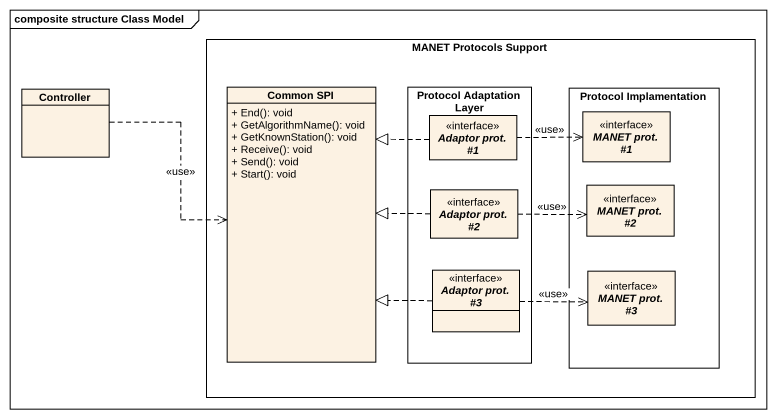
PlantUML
@startuml
mainframe composite structure Class Model
hide circle
hide empty members
skinparam classAttributeIconSize 0
rectangle "MANET Protocols Support" as MANET_Protocols_Support {
  class "Common SPI" as Common_SPI {
    + End(): void
    + GetAlgorithmName(): void
    + GetKnownStation(): void
    + Receive(): void
    + Send(): void
    + Start(): void
  }
  rectangle "Protocol Adaptation Layer" as Protocol_Adaptation_Layer {
    interface "Adaptor prot. #1" as Adaptor_prot_1
    interface "Adaptor prot. #2" as Adaptor_prot_2
    interface "Adaptor prot. #3" as Adaptor_prot_3
  }
  rectangle "Protocol Implamentation" as Protocol_Implamentation {
    interface "MANET prot. #1" as MANET_prot_1
    interface "MANET prot. #2" as MANET_prot_2
    interface "MANET prot. #3" as MANET_prot_3
  }
}
class Controller
Controller .right.> Common_SPI : <<use>>
Adaptor_prot_1 .left.|> Common_SPI
Adaptor_prot_1 .right.> MANET_prot_1 : <<use>>
Adaptor_prot_2 .left.|> Common_SPI
Adaptor_prot_2 .right.> MANET_prot_2 : <<use>>
Adaptor_prot_3 .left.|> Common_SPI
Adaptor_prot_3 .right.> MANET_prot_3 : <<use>>
@enduml
